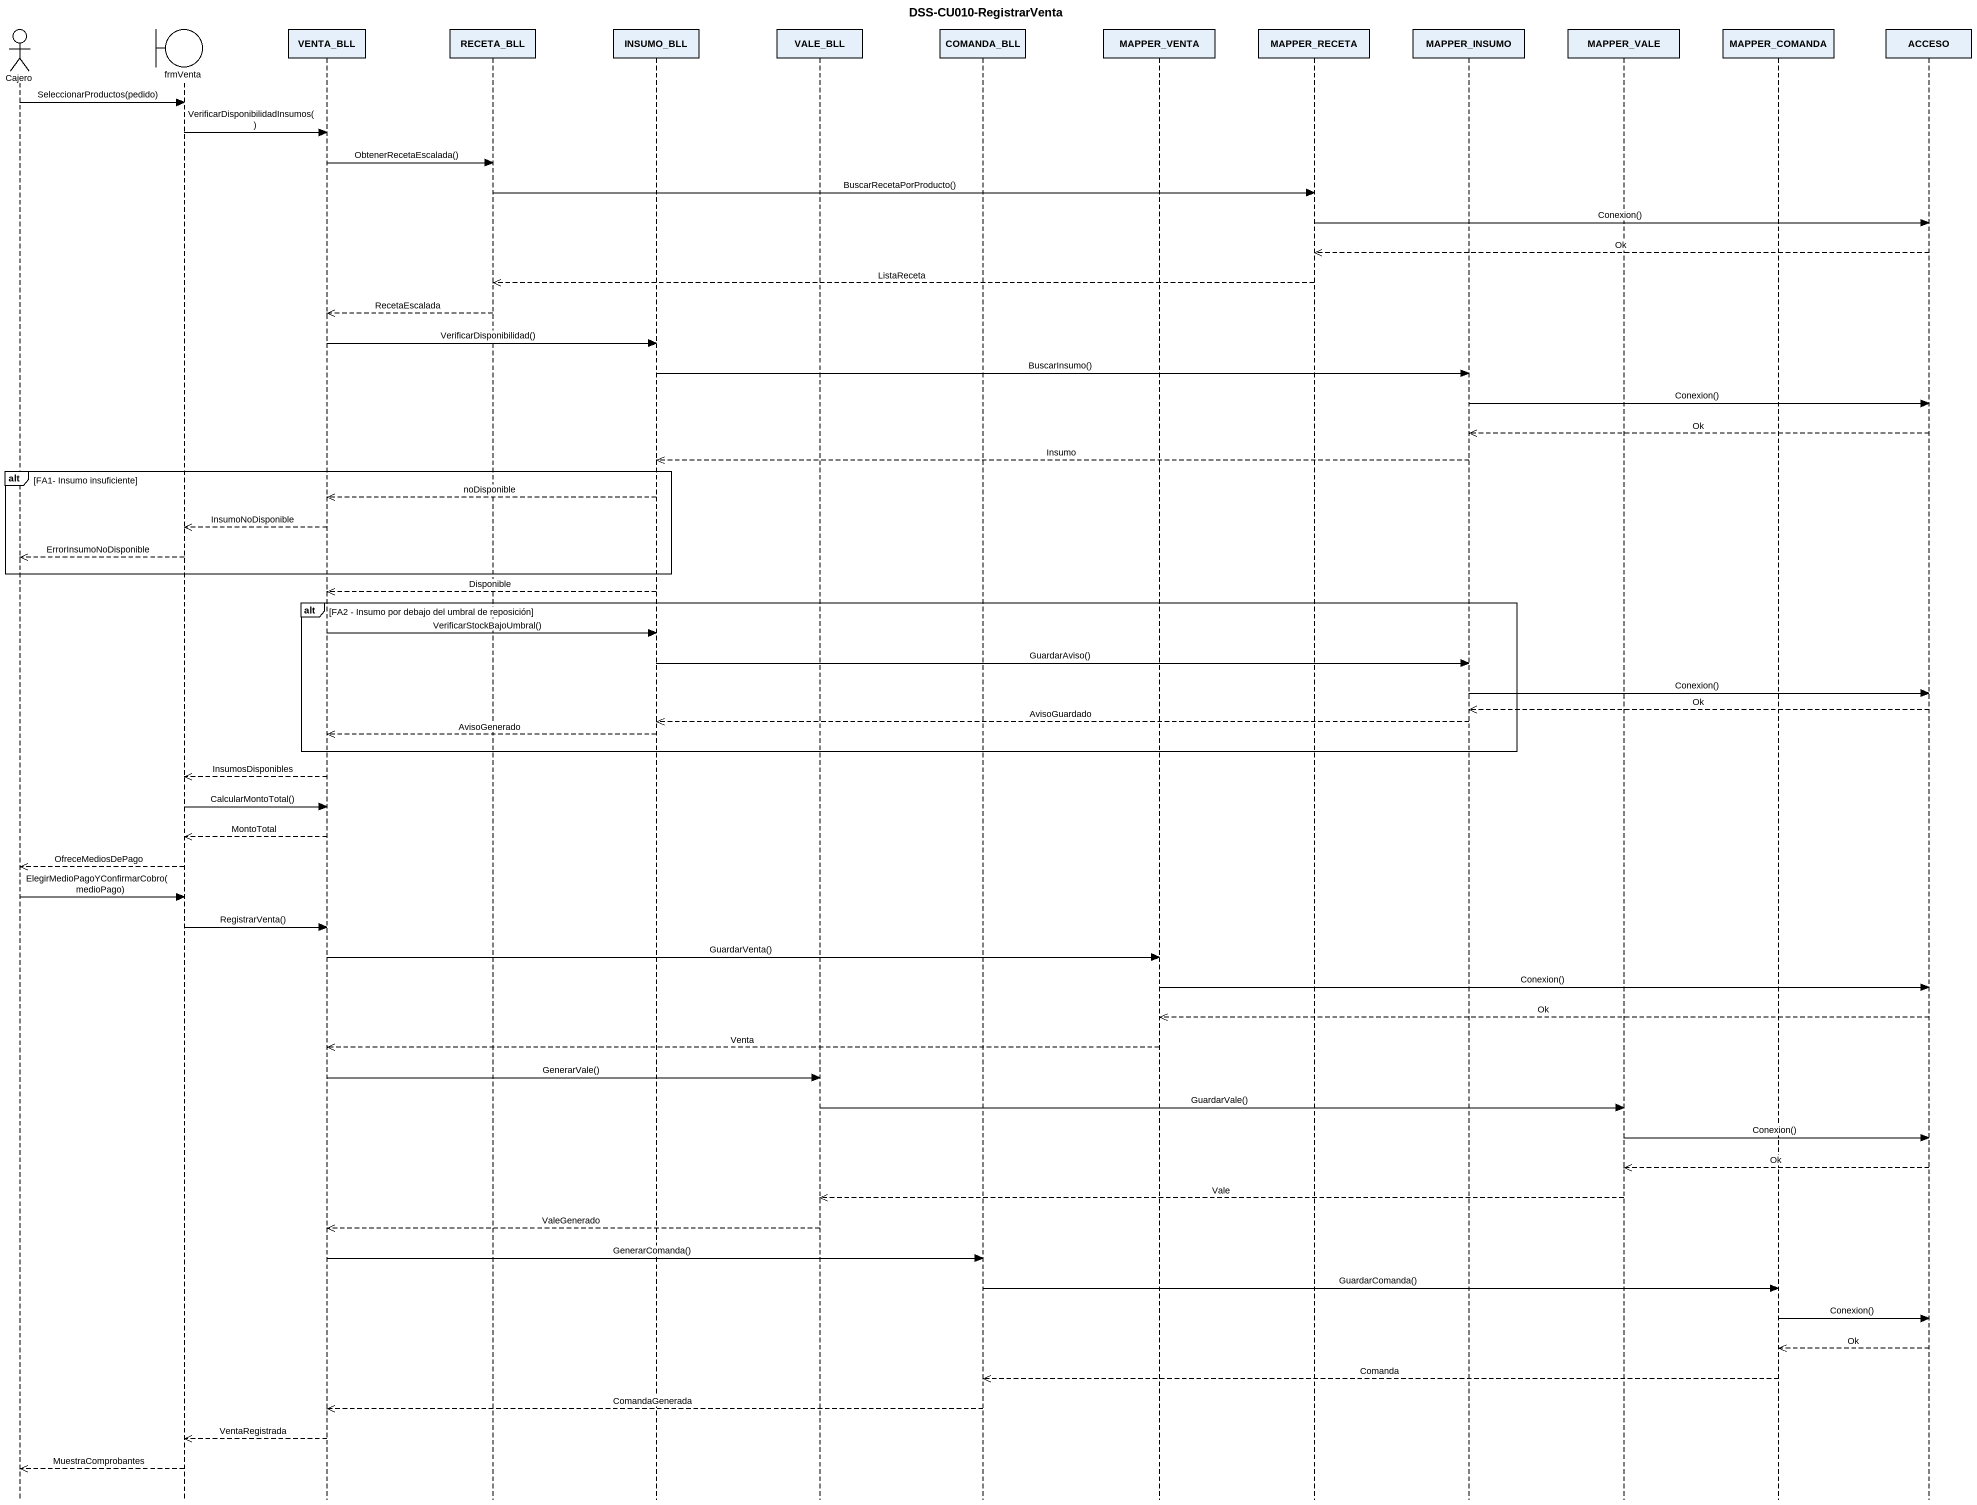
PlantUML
@startuml
title DSS-CU010-RegistrarVenta
hide footbox
actor Cajero
boundary frmVenta
participant VENTA_BLL
participant RECETA_BLL
participant INSUMO_BLL
participant VALE_BLL
participant COMANDA_BLL
participant MAPPER_VENTA
participant MAPPER_RECETA
participant MAPPER_INSUMO
participant MAPPER_VALE
participant MAPPER_COMANDA
participant ACCESO

Cajero -> frmVenta : SeleccionarProductos(pedido)
frmVenta -> VENTA_BLL : VerificarDisponibilidadInsumos()
VENTA_BLL -> RECETA_BLL : ObtenerRecetaEscalada()
RECETA_BLL -> MAPPER_RECETA : BuscarRecetaPorProducto()
MAPPER_RECETA -> ACCESO : Conexion()
ACCESO -->> MAPPER_RECETA : Ok
MAPPER_RECETA -->> RECETA_BLL : ListaReceta
RECETA_BLL -->> VENTA_BLL : RecetaEscalada
VENTA_BLL -> INSUMO_BLL : VerificarDisponibilidad()
INSUMO_BLL -> MAPPER_INSUMO : BuscarInsumo()
MAPPER_INSUMO -> ACCESO : Conexion()
ACCESO -->> MAPPER_INSUMO : Ok
MAPPER_INSUMO -->> INSUMO_BLL : Insumo
alt FA1- Insumo insuficiente
  INSUMO_BLL -->> VENTA_BLL : noDisponible
  VENTA_BLL -->> frmVenta : InsumoNoDisponible
  frmVenta -->> Cajero : ErrorInsumoNoDisponible
end
INSUMO_BLL -->> VENTA_BLL : Disponible
alt FA2 - Insumo por debajo del umbral de reposición
  VENTA_BLL -> INSUMO_BLL : VerificarStockBajoUmbral()
  INSUMO_BLL -> MAPPER_INSUMO : GuardarAviso()
  MAPPER_INSUMO -> ACCESO : Conexion()
  ACCESO -->> MAPPER_INSUMO : Ok
  MAPPER_INSUMO -->> INSUMO_BLL : AvisoGuardado
  INSUMO_BLL -->> VENTA_BLL : AvisoGenerado
end
VENTA_BLL -->> frmVenta : InsumosDisponibles
frmVenta -> VENTA_BLL : CalcularMontoTotal()
VENTA_BLL -->> frmVenta : MontoTotal
frmVenta -->> Cajero : OfreceMediosDePago
Cajero -> frmVenta : ElegirMedioPagoYConfirmarCobro(medioPago)
frmVenta -> VENTA_BLL : RegistrarVenta()
VENTA_BLL -> MAPPER_VENTA : GuardarVenta()
MAPPER_VENTA -> ACCESO : Conexion()
ACCESO -->> MAPPER_VENTA : Ok
MAPPER_VENTA -->> VENTA_BLL : Venta
VENTA_BLL -> VALE_BLL : GenerarVale()
VALE_BLL -> MAPPER_VALE : GuardarVale()
MAPPER_VALE -> ACCESO : Conexion()
ACCESO -->> MAPPER_VALE : Ok
MAPPER_VALE -->> VALE_BLL : Vale
VALE_BLL -->> VENTA_BLL : ValeGenerado
VENTA_BLL -> COMANDA_BLL : GenerarComanda()
COMANDA_BLL -> MAPPER_COMANDA : GuardarComanda()
MAPPER_COMANDA -> ACCESO : Conexion()
ACCESO -->> MAPPER_COMANDA : Ok
MAPPER_COMANDA -->> COMANDA_BLL : Comanda
COMANDA_BLL -->> VENTA_BLL : ComandaGenerada
VENTA_BLL -->> frmVenta : VentaRegistrada
frmVenta -->> Cajero : MuestraComprobantes
@enduml
